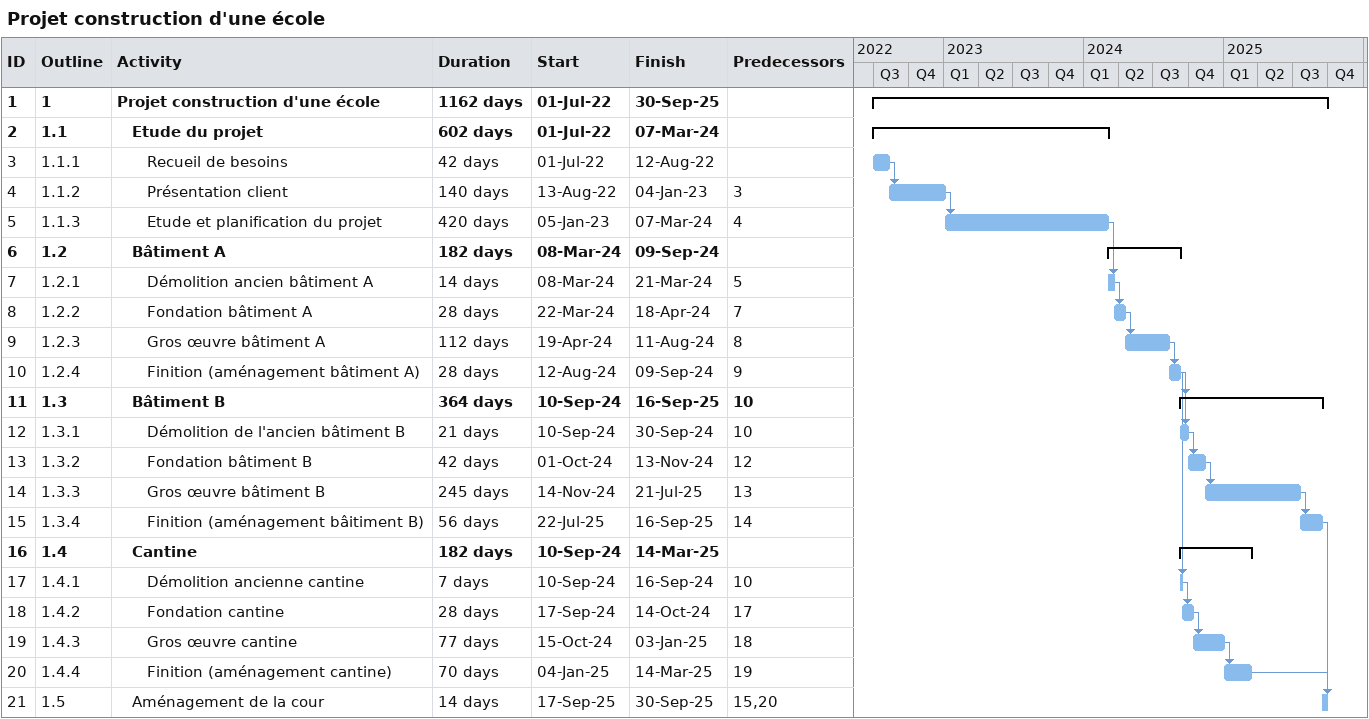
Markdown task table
Projet construction d'une école

| ID | WBS | Task | Duration | Start | Finish | Predecessors |
|---|---|---|---|---|---|---|
| 1 | 1 | **Projet construction d'une école** | 1162d | 2022-07-01 | 2025-09-30 |  |
| 2 | 1.1 | **Etude du projet** | 602d | 2022-07-01 | 2024-03-07 |  |
| 3 | 1.1.1 | Recueil de besoins | 42d | 2022-07-01 | 2022-08-12 |  |
| 4 | 1.1.2 | Présentation client | 140d | 2022-08-13 | 2023-01-04 | 3 |
| 5 | 1.1.3 | Etude et planification du projet | 420d | 2023-01-05 | 2024-03-07 | 4 |
| 6 | 1.2 | **Bâtiment A** | 182d | 2024-03-08 | 2024-09-09 |  |
| 7 | 1.2.1 | Démolition ancien bâtiment A | 14d | 2024-03-08 | 2024-03-21 | 5 |
| 8 | 1.2.2 | Fondation bâtiment A | 28d | 2024-03-22 | 2024-04-18 | 7 |
| 9 | 1.2.3 | Gros œuvre bâtiment A | 112d | 2024-04-19 | 2024-08-11 | 8 |
| 10 | 1.2.4 | Finition (aménagement bâtiment A) | 28d | 2024-08-12 | 2024-09-09 | 9 |
| 11 | 1.3 | **Bâtiment B** | 364d | 2024-09-10 | 2025-09-16 | 10 |
| 12 | 1.3.1 | Démolition de l'ancien bâtiment B | 21d | 2024-09-10 | 2024-09-30 | 10 |
| 13 | 1.3.2 | Fondation bâtiment B | 42d | 2024-10-01 | 2024-11-13 | 12 |
| 14 | 1.3.3 | Gros œuvre bâtiment B | 245d | 2024-11-14 | 2025-07-21 | 13 |
| 15 | 1.3.4 | Finition (aménagement bâitiment B) | 56d | 2025-07-22 | 2025-09-16 | 14 |
| 16 | 1.4 | **Cantine** | 182d | 2024-09-10 | 2025-03-14 |  |
| 17 | 1.4.1 | Démolition ancienne cantine | 7d | 2024-09-10 | 2024-09-16 | 10 |
| 18 | 1.4.2 | Fondation cantine | 28d | 2024-09-17 | 2024-10-14 | 17 |
| 19 | 1.4.3 | Gros œuvre cantine | 77d | 2024-10-15 | 2025-01-03 | 18 |
| 20 | 1.4.4 | Finition (aménagement cantine) | 70d | 2025-01-04 | 2025-03-14 | 19 |
| 21 | 1.5 | Aménagement de la cour | 14d | 2025-09-17 | 2025-09-30 | 15, 20 |
